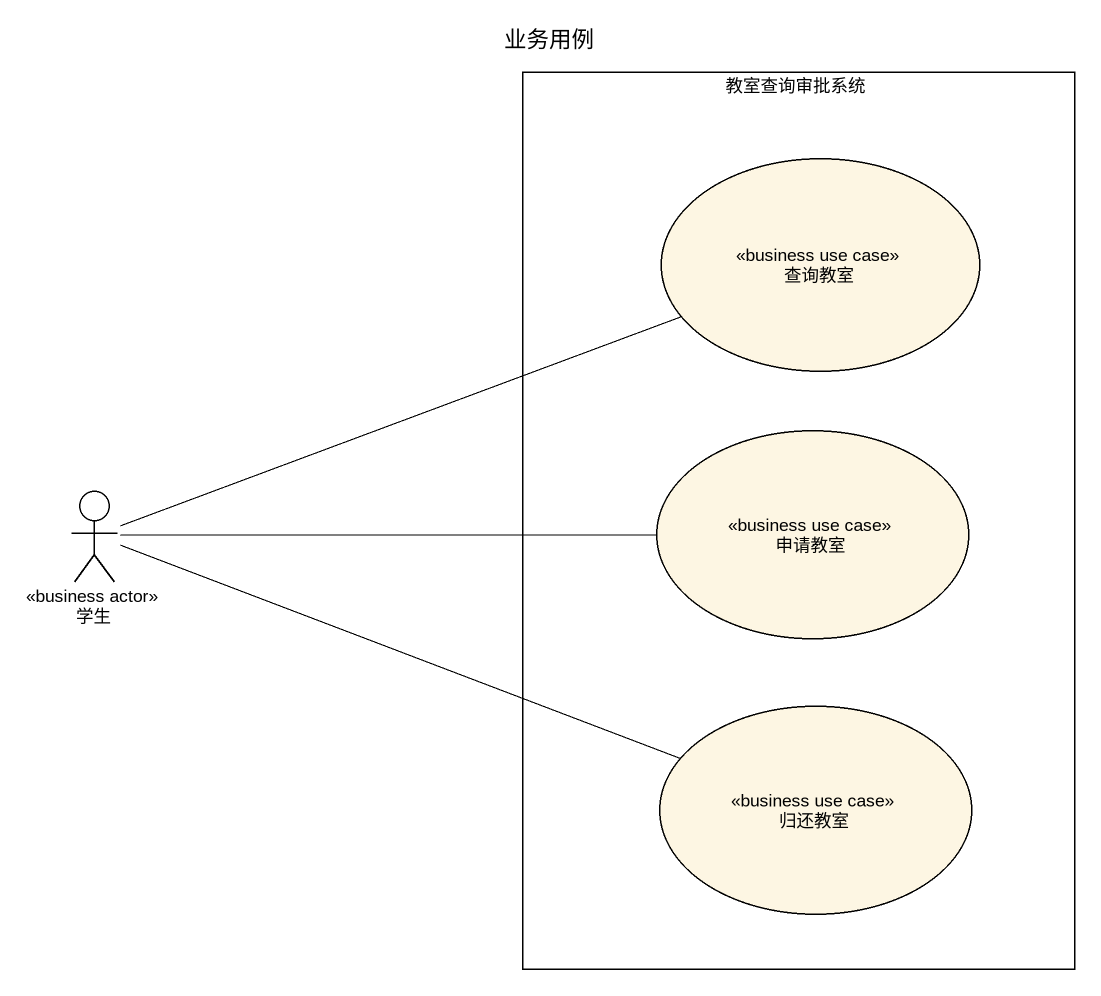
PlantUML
@startuml
title 业务用例
rectangle 教室查询审批系统 {
  usecase 查询教室 <<business use case>>
  usecase 申请教室 <<business use case>>
  usecase 归还教室 <<business use case>>
}
actor 学生 <<business actor>>
学生 -right- 查询教室
学生 -right- 申请教室
学生 -right- 归还教室
@enduml
